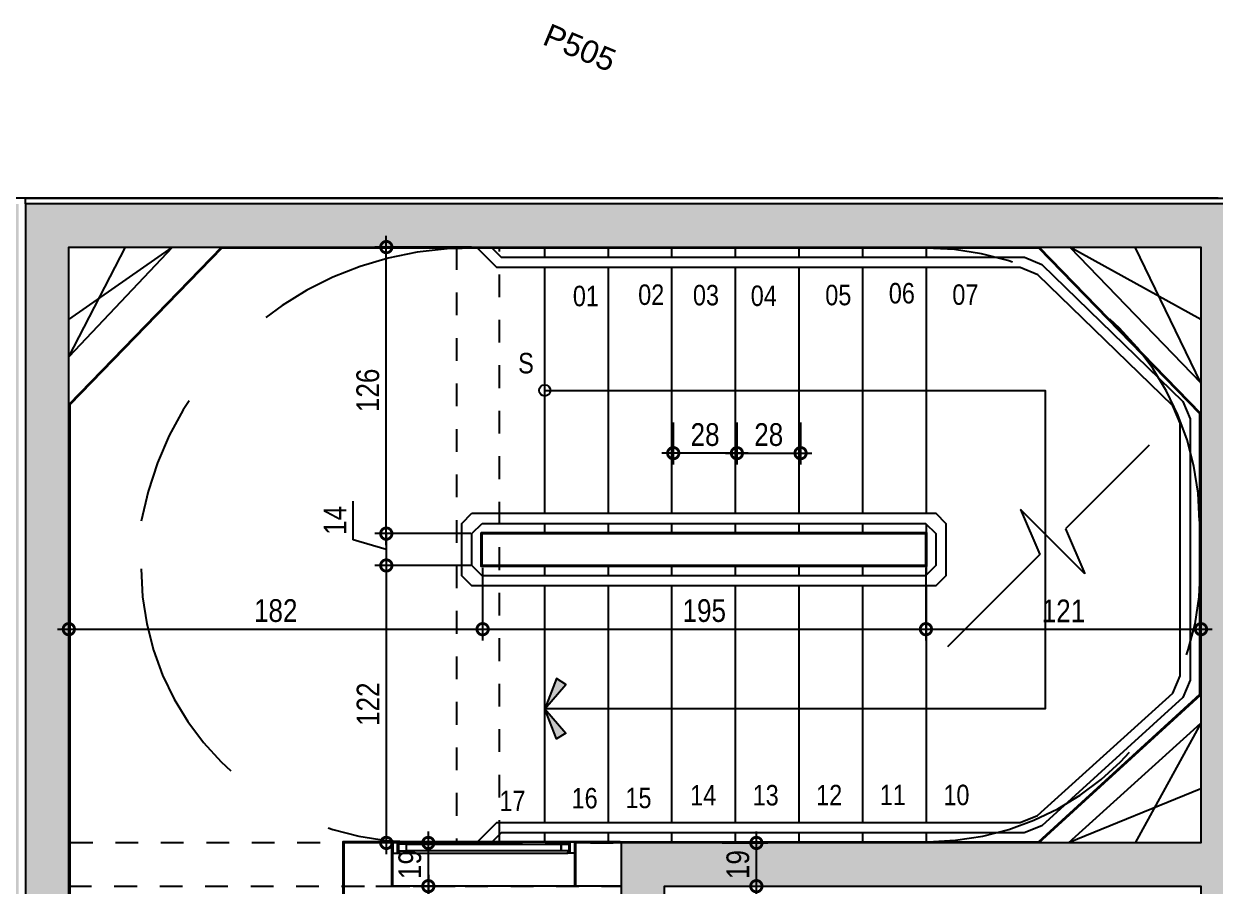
# Model space of a CAD drawing. Header units: metres. Extents: x -41 to 570, y -54 to 184.
# Drawn here: x -5.18 to 0.06, y 50 to 53.79 of the extents above; entities that cross this region are included whole.
import ezdxf
from ezdxf.enums import TextEntityAlignment as Align
from ezdxf.xclip import XClip

# ---------------------------------------------------------------- set-up
doc = ezdxf.new("R2010")
doc.units = ezdxf.units.M
doc.header["$XCLIPFRAME"] = 0
doc.linetypes.add('DASHEDX2', pattern=[1.5, 1, -0.5])
for name, color, linetype in [('1', 232, 'DASHEDX2'), ('4', 2, 'Continuous'), ('9', 232, 'Continuous'), ('ARQ-ALV ACAB', 4, 'Continuous'), ('ARQ-ALV OSSO', 5, 'Continuous'), ('ARQ-AUX1', 1, 'Continuous'), ('ARQ-AUX2', 2, 'Continuous'), ('ARQ-DIM', 2, 'Continuous'), ('ARQ-PRJ', 7, 'DASHEDX2'), ('ARQ-SIM', 1, 'Continuous'), ('ARQ-TXT', 2, 'Continuous'), ('CIRCULAÇAO VERTICAL EMBASAMENTO$0$ARQ-ALV ACAB', 4, 'Continuous'), ('CIRCULAÇAO VERTICAL EMBASAMENTO$0$ARQ-ALV OSSO', 5, 'Continuous'), ('CIRCULAÇAO VERTICAL EMBASAMENTO$0$ARQ-CAX @ 1', 1, 'Continuous'), ('CIRCULAÇAO VERTICAL EMBASAMENTO$0$ARQ-SIM', 1, 'Continuous'), ('PUC$0$ARQ-ALV ACAB', 4, 'Continuous')]:
    doc.layers.add(name, color=color, linetype=linetype)
doc.styles.add('Adesa', font='ARIALN.TTF')
doc.styles.add('M50', font='ARIALN.TTF', dxfattribs={"height": 0.15})
doc.styles.get("Standard").update_dxf_attribs({"font": 'arial.ttf'})
doc.dimstyles.new('ADESA 1-0050', dxfattribs={"dimtxt": 0.1, "dimasz": 0.1, "dimexe": 0.05, "dimexo": 0.05, "dimgap": 0.03, "dimtad": 1, "dimdec": 1, "dimlfac": 100, "dimzin": 12, "dimtxsty": 'Adesa', "dimblk": 'DOTSMALL', "dimcen": 1, "dimdle": 0.05, "dimclrd": 1, "dimclre": 1, "dimclrt": 256, "dimazin": 3, "dimtm": 1e-09, "dimtfac": 1, "dimtdec": 1, "dimtmove": 1, "dimatfit": 0, "dimldrblk": 'DOTSMALL', "dimfxl": 0.8, "dimtvp": 2, "dimtolj": 1, "dimtzin": 0, "dimarcsym": 0})

# ---------------------------------------------------------------- blocks, each defined once
blk = doc.blocks.new('*U2147')
at = {"color": 0, "linetype": 'ByBlock', "ltscale": 0.5}
for points in [[(0.02, -0.045), (0.02, -0.045), (0.02, -0.045), (0.02, -0.045), (0.02, -0.045), (0.02, -0.045), (0.02, -0.045), (0.02, -0.045), (0.02, -0.045), (0.03, -0.045), (0.03, -0.05), (0, -0.05), (0, 0), (0.03, 0), (0.03, -0.005), (0.02, -0.005), (0.02, -0.045)], [(0.78, -0.045), (0.78, -0.045), (0.78, -0.045), (0.78, -0.045), (0.78, -0.045), (0.78, -0.045), (0.78, -0.045), (0.78, -0.045), (0.78, -0.045), (0.77, -0.045), (0.77, -0.05), (0.8, -0.05), (0.8, 0), (0.77, 0), (0.77, -0.005), (0.78, -0.005), (0.78, -0.045)], [(0.025, -0.01), (0.06, -0.01), (0.06, -0.04), (0.025, -0.04)], [(0.775, -0.01), (0.74, -0.01), (0.74, -0.04), (0.775, -0.04)]]:
    blk.add_lwpolyline(points, close=True, dxfattribs=at)
at = {"color": 8, "linetype": 'ByBlock', "ltscale": 0.5}
for points in [[(0.77, 0), (0.03, 0)], [(0.77, -0.05), (0.03, -0.05)]]:
    blk.add_lwpolyline(points, dxfattribs=at)
at = {"color": 7, "linetype": 'ByBlock', "ltscale": 0.5}
blk.add_lwpolyline([(0.74, -0.01), (0.74, -0.04), (0.06, -0.04), (0.06, -0.01)], close=True, dxfattribs=at)
blk = doc.blocks.new('CIRCULAÇAO VERTICAL EMBASAMENTO')
at = {"color": 7}
blk.add_lwpolyline([(2.7549, -0.0001), (3.5549, -0.0001)], dxfattribs=at)
at = {"layer": 'CIRCULAÇAO VERTICAL EMBASAMENTO$0$ARQ-ALV ACAB', "elevation": 0}
for points in [[(2.5549, -0.195), (3.7749, -0.195), (3.775, 0.755), (2.555, 0.755), (2.555, 2.255), (3.885, 2.255), (3.8849, 2.455), (1.6799, 2.455), (1.6799, 2.26)], [(4.975, -2.1163), (4.9749, 2.255), (4.785, 2.255), (4.7849, 2.455), (5.2749, 2.455)], [(2.7499, -0.0001), (2.7549, -0.0001), (2.7549, -0.195)], [(3.5599, 0), (3.5549, 0), (3.5549, -0.195)], [(2.5549, -0.195), (0.7146, -0.195), (0.005, -0.8437), (0.005, -2.0763), (0.7137, -2.805), (4.3063, -2.805)], [(4.3063, -2.805), (4.975, -2.1163)], [(-0.075, -3.025), (5.275, -3.025)]]:
    blk.add_lwpolyline(points, dxfattribs=at)
at = {"layer": 'CIRCULAÇAO VERTICAL EMBASAMENTO$0$ARQ-ALV OSSO', "elevation": 0}
for points in [[(-0.075, -3), (5.17, -3), (5.1699, 2.45), (4.7899, 2.45), (4.79, 2.26), (4.98, 2.26), (4.98, -2.81), (0, -2.81), (0, -0.19), (2.5499, -0.19), (2.55, 2.26)], [(3.5599, -0.19), (3.7699, -0.19), (3.77, 0.75), (2.55, 0.75)], [(2.7499, 0), (2.7499, -0.19)], [(3.5599, 0), (3.5599, -0.19)], [(0.7125, -0.1906), (0, -0.8416)], [(0.5834, -0.1906), (0, -0.7161)], [(2.5499, -0.19), (2.7499, -0.19)], [(0.7117, -2.81), (0.002, -2.0803)], [(4.3083, -2.81), (4.98, -2.1184)], [(0.5775, -2.81), (0, -2.2129)], [(4.5236, -2.81), (4.98, -2.3275)]]:
    blk.add_lwpolyline(points, dxfattribs=at)
at = {"layer": 'CIRCULAÇAO VERTICAL EMBASAMENTO$0$ARQ-ALV OSSO'}
for points in [[(2.5499, -0.0001), (2.7549, -0.0001)], [(3.6299, 0), (3.5599, 0)]]:
    blk.add_lwpolyline(points, dxfattribs=at)
at = {"layer": 'CIRCULAÇAO VERTICAL EMBASAMENTO$0$ARQ-SIM', "elevation": 0}
for points in [[(0, -0.4279), (0.5834, -0.1906)], [(0, -0.7161), (0.2893, -0.1906)], [(0, -2.2129), (0.2894, -2.81)], [(4.98, -2.3275), (4.7306, -2.81)], [(0, -2.492), (0.5775, -2.81)], [(4.98, -2.492), (4.5236, -2.81)]]:
    blk.add_lwpolyline(points, dxfattribs=at)
at = {"layer": 'CIRCULAÇAO VERTICAL EMBASAMENTO$0$ARQ-CAX @ 1'}
blk.add_blockref('*U2147', (2.7549, -0.145, 0), dxfattribs=at)
blk = doc.blocks.new('PUC')
at = {"layer": 'PUC$0$ARQ-ALV ACAB'}
ref = blk.add_blockref('CIRCULAÇAO VERTICAL EMBASAMENTO', (0, -50), dxfattribs=at)
XClip(ref).set_block_clipping_path([(-1.0082648843, -4.746916672), (7.1002981665, 3.5851051263)])
blk = doc.blocks.new('ADESA-IND')
h = blk.add_hatch(color=256)
h.paths.add_polyline_path([(0.1768, 0), (0.3194, 0.1248), (0.3535, 0.0683)])
h.paths.add_polyline_path([(0.1768, 0), (0.0342, 0.1248), (0, 0.0683)])
for points in [[(0.1768, 0), (0.0342, 0.1248), (0, 0.0683)], [(0.1768, 0), (0.3194, 0.1248), (0.3535, 0.0683)]]:
    blk.add_lwpolyline(points, close=True)
blk = doc.blocks.new('_DotSmall')
at = {"color": 0, "linetype": 'ByBlock', "const_width": 0.5}
blk.add_lwpolyline([(-0.0625, 0, 1), (0.0625, 0, 1)], format="xyb", close=True, dxfattribs=at)
blk = doc.blocks.new('*D119')
at = {"layer": 'ARQ-DIM', "color": 1, "lineweight": -2, "transparency": 16777216}
for p, q in [((-3.1598, 51.36), (-3.1598, 51.08)), ((-4.98, 51.3356), (-4.98, 51.08)), ((-5.03, 51.13), (-3.1098, 51.13))]:
    blk.add_line(p, q, dxfattribs=at)
at = {"layer": 'Defpoints', "color": 0, "transparency": 16777216}
for p in [(-3.1598, 51.41), (-4.98, 51.3856, 0), (-3.1598, 51.13)]:
    blk.add_point(p, dxfattribs=at)
at = {"layer": 'ARQ-DIM', "color": 1, "lineweight": -2, "transparency": 16777216, "xscale": 0.1, "yscale": 0.1, "zscale": 0.1, "rotation": 180}
blk.add_blockref('_DotSmall', (-4.98, 51.13), dxfattribs=at)
at = {"layer": 'ARQ-DIM', "color": 1, "lineweight": -2, "transparency": 16777216, "xscale": 0.1, "yscale": 0.1, "zscale": 0.1}
blk.add_blockref('_DotSmall', (-3.1598, 51.13), dxfattribs=at)
at = {"layer": 'ARQ-DIM', "transparency": 16777216, "insert": (-4.0699, 51.2111), "char_height": 0.1, "attachment_point": 5, "style": 'Adesa'}
blk.add_mtext('\\A1;182', dxfattribs=at)
blk = doc.blocks.new('*D120')
at = {"layer": 'ARQ-DIM', "color": 1, "lineweight": -2, "transparency": 16777216}
for p, q in [((-3.1598, 51.4), (-3.1598, 51.08)), ((-1.2098, 51.4), (-1.2098, 51.08)), ((-3.2098, 51.13), (-1.1598, 51.13))]:
    blk.add_line(p, q, dxfattribs=at)
at = {"layer": 'Defpoints', "color": 0, "transparency": 16777216}
for p in [(-3.1598, 51.45), (-1.2098, 51.45), (-1.2098, 51.13)]:
    blk.add_point(p, dxfattribs=at)
at = {"layer": 'ARQ-DIM', "color": 1, "lineweight": -2, "transparency": 16777216, "xscale": 0.1, "yscale": 0.1, "zscale": 0.1, "rotation": 180}
blk.add_blockref('_DotSmall', (-3.1598, 51.13), dxfattribs=at)
at = {"layer": 'ARQ-DIM', "color": 1, "lineweight": -2, "transparency": 16777216, "xscale": 0.1, "yscale": 0.1, "zscale": 0.1}
blk.add_blockref('_DotSmall', (-1.2098, 51.13), dxfattribs=at)
at = {"layer": 'ARQ-DIM', "transparency": 16777216, "insert": (-2.1848, 51.2111), "char_height": 0.1, "attachment_point": 5, "style": 'Adesa'}
blk.add_mtext('\\A1;195', dxfattribs=at)
blk = doc.blocks.new('*D121')
at = {"layer": 'ARQ-DIM', "color": 1, "lineweight": -2, "transparency": 16777216}
for p, q in [((-1.2098, 51.4), (-1.2098, 51.08)), ((0, 51.3994), (0, 51.08)), ((-1.2598, 51.13), (0.05, 51.13))]:
    blk.add_line(p, q, dxfattribs=at)
at = {"layer": 'Defpoints', "color": 0, "transparency": 16777216}
for p in [(-1.2098, 51.45), (0, 51.4494, 0), (0, 51.13)]:
    blk.add_point(p, dxfattribs=at)
at = {"layer": 'ARQ-DIM', "color": 1, "lineweight": -2, "transparency": 16777216, "xscale": 0.1, "yscale": 0.1, "zscale": 0.1, "rotation": 180}
blk.add_blockref('_DotSmall', (-1.2098, 51.13), dxfattribs=at)
at = {"layer": 'ARQ-DIM', "color": 1, "lineweight": -2, "transparency": 16777216, "xscale": 0.1, "yscale": 0.1, "zscale": 0.1}
blk.add_blockref('_DotSmall', (0, 51.13), dxfattribs=at)
at = {"layer": 'ARQ-DIM', "transparency": 16777216, "insert": (-0.6049, 51.2102), "char_height": 0.1, "attachment_point": 5, "style": 'Adesa'}
blk.add_mtext('\\A1;121', dxfattribs=at)
blk = doc.blocks.new('*D122')
at = {"layer": 'ARQ-DIM', "color": 1, "lineweight": -2, "transparency": 16777216}
for p, q in [((-2.3213, 52.039), (-2.3213, 51.8539)), ((-2.0413, 52.039), (-2.0413, 51.8539)), ((-1.9913, 51.9039), (-2.3713, 51.9039))]:
    blk.add_line(p, q, dxfattribs=at)
at = {"layer": 'Defpoints', "color": 0, "transparency": 16777216}
for p in [(-2.3213, 52.089, 0), (-2.0413, 52.089, 0), (-2.3213, 51.9039)]:
    blk.add_point(p, dxfattribs=at)
at = {"layer": 'ARQ-DIM', "color": 1, "lineweight": -2, "transparency": 16777216, "xscale": 0.1, "yscale": 0.1, "zscale": 0.1, "rotation": 180}
blk.add_blockref('_DotSmall', (-2.3213, 51.9039), dxfattribs=at)
at = {"layer": 'ARQ-DIM', "color": 1, "lineweight": -2, "transparency": 16777216, "xscale": 0.1, "yscale": 0.1, "zscale": 0.1}
blk.add_blockref('_DotSmall', (-2.0413, 51.9039), dxfattribs=at)
at = {"layer": 'ARQ-DIM', "transparency": 16777216, "insert": (-2.1813, 51.985), "char_height": 0.1, "attachment_point": 5, "style": 'Adesa'}
blk.add_mtext('\\A1;28', dxfattribs=at)
blk = doc.blocks.new('*D123')
at = {"layer": 'ARQ-DIM', "color": 1, "lineweight": -2, "transparency": 16777216}
for p, q in [((-2.0413, 52.039), (-2.0413, 51.8539)), ((-1.7613, 52.039), (-1.7613, 51.8539)), ((-2.0913, 51.9039), (-1.7113, 51.9039))]:
    blk.add_line(p, q, dxfattribs=at)
at = {"layer": 'Defpoints', "color": 0, "transparency": 16777216}
for p in [(-2.0413, 52.089, 0), (-1.7613, 52.089, 0), (-1.7613, 51.9039)]:
    blk.add_point(p, dxfattribs=at)
at = {"layer": 'ARQ-DIM', "color": 1, "lineweight": -2, "transparency": 16777216, "xscale": 0.1, "yscale": 0.1, "zscale": 0.1, "rotation": 180}
blk.add_blockref('_DotSmall', (-2.0413, 51.9039), dxfattribs=at)
at = {"layer": 'ARQ-DIM', "color": 1, "lineweight": -2, "transparency": 16777216, "xscale": 0.1, "yscale": 0.1, "zscale": 0.1}
blk.add_blockref('_DotSmall', (-1.7613, 51.9039), dxfattribs=at)
at = {"layer": 'ARQ-DIM', "transparency": 16777216, "insert": (-1.9013, 51.985), "char_height": 0.1, "attachment_point": 5, "style": 'Adesa'}
blk.add_mtext('\\A1;28', dxfattribs=at)
blk = doc.blocks.new('*D124')
at = {"layer": 'ARQ-DIM', "color": 1, "lineweight": -2, "transparency": 16777216}
for p, q in [((-3.5835, 51.5), (-3.5835, 52.86)), ((-3.2083, 52.81), (-3.6335, 52.81)), ((-3.2118, 51.55), (-3.6335, 51.55))]:
    blk.add_line(p, q, dxfattribs=at)
at = {"layer": 'Defpoints', "color": 0, "transparency": 16777216}
for p in [(-3.5835, 52.81), (-3.1583, 52.81), (-3.1618, 51.55, 0)]:
    blk.add_point(p, dxfattribs=at)
at = {"layer": 'ARQ-DIM', "color": 1, "lineweight": -2, "transparency": 16777216, "xscale": 0.1, "yscale": 0.1, "zscale": 0.1}
for p, rotation in [((-3.5835, 52.81), 90), ((-3.5835, 51.55), 270)]:
    blk.add_blockref('_DotSmall', p, dxfattribs=dict(at, rotation=rotation))
at = {"layer": 'ARQ-DIM', "transparency": 16777216, "insert": (-3.6645, 52.18), "char_height": 0.1, "attachment_point": 5, "rotation": 90, "style": 'Adesa'}
blk.add_mtext('\\A1;126', dxfattribs=at)
blk = doc.blocks.new('*D125')
at = {"layer": 'ARQ-DIM', "color": 1, "lineweight": -2, "transparency": 16777216}
for p, q in [((-3.7287, 51.5235), (-3.7287, 51.693)), ((-3.5835, 51.55), (-3.5835, 51.65)), ((-3.5835, 51.48), (-3.7287, 51.5235)), ((-3.2118, 51.55), (-3.6335, 51.55)), ((-3.5835, 51.55), (-3.5835, 51.41)), ((-3.5835, 51.55), (-3.5835, 51.41)), ((-3.2118, 51.41), (-3.6335, 51.41)), ((-3.5835, 51.41), (-3.5835, 51.31))]:
    blk.add_line(p, q, dxfattribs=at)
at = {"layer": 'Defpoints', "color": 0, "transparency": 16777216}
for p in [(-3.1618, 51.55, 0), (-3.5835, 51.41), (-3.1618, 51.41)]:
    blk.add_point(p, dxfattribs=at)
at = {"layer": 'ARQ-DIM', "color": 1, "lineweight": -2, "transparency": 16777216, "xscale": 0.1, "yscale": 0.1, "zscale": 0.1}
for p, rotation in [((-3.5835, 51.55), 270), ((-3.5835, 51.41), 90)]:
    blk.add_blockref('_DotSmall', p, dxfattribs=dict(at, rotation=rotation))
at = {"layer": 'ARQ-DIM', "transparency": 16777216, "insert": (-3.8089, 51.6083), "char_height": 0.1, "attachment_point": 5, "rotation": 90, "style": 'Adesa'}
blk.add_mtext('\\A1;14', dxfattribs=at)
blk = doc.blocks.new('*D126')
at = {"layer": 'ARQ-DIM', "color": 1, "lineweight": -2, "transparency": 16777216}
for p, q in [((-3.2118, 51.41), (-3.6335, 51.41)), ((-3.5835, 51.46), (-3.5835, 50.1401)), ((-3.085, 50.1901), (-3.6335, 50.1901))]:
    blk.add_line(p, q, dxfattribs=at)
at = {"layer": 'Defpoints', "color": 0, "transparency": 16777216}
for p in [(-3.1618, 51.41), (-3.5835, 50.1901), (-3.035, 50.1901, 0)]:
    blk.add_point(p, dxfattribs=at)
at = {"layer": 'ARQ-DIM', "color": 1, "lineweight": -2, "transparency": 16777216, "xscale": 0.1, "yscale": 0.1, "zscale": 0.1}
for p, rotation in [((-3.5835, 51.41), 90), ((-3.5835, 50.1901), 270)]:
    blk.add_blockref('_DotSmall', p, dxfattribs=dict(at, rotation=rotation))
at = {"layer": 'ARQ-DIM', "transparency": 16777216, "insert": (-3.6637, 50.8), "char_height": 0.1, "attachment_point": 5, "rotation": 90, "style": 'Adesa'}
blk.add_mtext('\\A1;122', dxfattribs=at)
blk = doc.blocks.new('*D127')
at = {"layer": 'ARQ-DIM', "color": 1, "lineweight": -2, "transparency": 16777216}
for p, q in [((-1.9556, 47.65), (-1.9556, 50.05)), ((-2.31, 50), (-1.9056, 50)), ((-2.31, 47.7), (-1.9056, 47.7))]:
    blk.add_line(p, q, dxfattribs=at)
at = {"layer": 'Defpoints', "color": 0, "transparency": 16777216}
for p in [(-2.36, 50, 0), (-1.9556, 50), (-2.36, 47.7, 0)]:
    blk.add_point(p, dxfattribs=at)
at = {"layer": 'ARQ-DIM', "color": 1, "lineweight": -2, "transparency": 16777216, "xscale": 0.1, "yscale": 0.1, "zscale": 0.1}
for p, rotation in [((-1.9556, 50), 90), ((-1.9556, 47.7), 270)]:
    blk.add_blockref('_DotSmall', p, dxfattribs=dict(at, rotation=rotation))
at = {"layer": 'ARQ-DIM', "transparency": 16777216, "insert": (-2.0366, 48.85), "char_height": 0.1, "attachment_point": 5, "rotation": 90, "style": 'Adesa'}
blk.add_mtext('\\A1;230', dxfattribs=at)
blk = doc.blocks.new('*D128')
at = {"layer": 'ARQ-DIM', "color": 1, "lineweight": -2, "transparency": 16777216}
for p, q in [((-1.9556, 49.95), (-1.9556, 50.24)), ((-2.1067, 50.19), (-1.9056, 50.19)), ((-2.1067, 50), (-1.9056, 50))]:
    blk.add_line(p, q, dxfattribs=at)
at = {"layer": 'Defpoints', "color": 0, "transparency": 16777216}
for p in [(-2.1567, 50.19, 0), (-1.9556, 50.19), (-2.1567, 50)]:
    blk.add_point(p, dxfattribs=at)
at = {"layer": 'ARQ-DIM', "color": 1, "lineweight": -2, "transparency": 16777216, "xscale": 0.1, "yscale": 0.1, "zscale": 0.1}
for p, rotation in [((-1.9556, 50.19), 90), ((-1.9556, 50), 270)]:
    blk.add_blockref('_DotSmall', p, dxfattribs=dict(at, rotation=rotation))
at = {"layer": 'ARQ-DIM', "transparency": 16777216, "insert": (-2.0366, 50.095), "char_height": 0.1, "attachment_point": 5, "rotation": 90, "style": 'Adesa'}
blk.add_mtext('\\A1;19', dxfattribs=at)
blk = doc.blocks.new('*D131')
at = {"layer": 'ARQ-DIM', "color": 1, "lineweight": -2, "transparency": 16777216}
for p, q in [((-3.3986, 49.95), (-3.3986, 50.2401)), ((-3.4155, 50.1901), (-3.3486, 50.1901)), ((-3.4155, 50), (-3.3486, 50))]:
    blk.add_line(p, q, dxfattribs=at)
at = {"layer": 'Defpoints', "color": 0, "transparency": 16777216}
for p in [(-3.4655, 50.1901), (-3.3986, 50.1901), (-3.4655, 50)]:
    blk.add_point(p, dxfattribs=at)
at = {"layer": 'ARQ-DIM', "color": 1, "lineweight": -2, "transparency": 16777216, "xscale": 0.1, "yscale": 0.1, "zscale": 0.1}
for p, rotation in [((-3.3986, 50.1901), 90), ((-3.3986, 50), 270)]:
    blk.add_blockref('_DotSmall', p, dxfattribs=dict(at, rotation=rotation))
at = {"layer": 'ARQ-DIM', "transparency": 16777216, "insert": (-3.4796, 50.095), "char_height": 0.1, "attachment_point": 5, "rotation": 90, "style": 'Adesa'}
blk.add_mtext('\\A1;19', dxfattribs=at)
blk = doc.blocks.new('*D137')
at = {"layer": 'ARQ-DIM', "color": 1, "lineweight": -2, "transparency": 16777216}
for p, q in [((-3.3986, 50.0501), (-3.3986, 49.34)), ((-3.4655, 50.0001), (-3.3486, 50.0001)), ((-3.58, 49.39), (-3.3486, 49.39))]:
    blk.add_line(p, q, dxfattribs=at)
at = {"layer": 'Defpoints', "color": 0, "transparency": 16777216}
for p in [(-3.5155, 50.0001, 0), (-3.63, 49.39, 0), (-3.3986, 49.39)]:
    blk.add_point(p, dxfattribs=at)
at = {"layer": 'ARQ-DIM', "color": 1, "lineweight": -2, "transparency": 16777216, "xscale": 0.1, "yscale": 0.1, "zscale": 0.1}
for p, rotation in [((-3.3986, 50.0001), 90), ((-3.3986, 49.39), 270)]:
    blk.add_blockref('_DotSmall', p, dxfattribs=dict(at, rotation=rotation))
at = {"layer": 'ARQ-DIM', "transparency": 16777216, "insert": (-3.4796, 49.695), "char_height": 0.1, "attachment_point": 5, "rotation": 90, "style": 'Adesa'}
blk.add_mtext('\\A1;61', dxfattribs=at)
blk = doc.blocks.new('est-lo-08-6sa-r00')
at = {"layer": '4'}
h = blk.add_hatch(color=8, dxfattribs=at)
h.dxf.hatch_style = 1
h.paths.add_polyline_path([(72.453596, -775.948263), (89.987707, -768.630138), (31.827874, -629.280097), (14.293763, -636.598222)], flags=17)
h.paths.add_polyline_path([(-113.904934, -1069.376461), (37.44213, -1006.209491), (30.123852, -988.675012), (-103.689101, -1044.523858), (-278.930329, -624.648636), (-286.248454, -607.114525), (-286.248475, -607.114534), (-307.05579, -557.260535), (-324.58988, -564.57865)])
h.paths.add_polyline_path([(-3206.956631, -1758.910157), (-3258.953832, -1634.325684), (-3291.25351, -1647.80644), (-3239.256309, -1772.390913)])
h.paths.add_polyline_path([(-2993.189754, -2271.092218), (-3020.151167, -2206.492821), (-3034.916841, -2212.655496), (-3140.452498, -1959.793707), (-3125.686931, -1953.631076), (-3148.796798, -1898.260198), (-3181.096477, -1911.740954), (-3025.489432, -2284.572974)])
h.paths.add_polyline_path([(-2947.092821, -1013.293024), (-2914.793142, -999.812268), (-2953.309588, -907.527473), (-2985.609266, -921.008229)])
h.paths.add_polyline_path([(-2727.356492, -1539.777801), (-2695.056814, -1526.297045), (-2733.573259, -1434.01225), (-2765.872938, -1447.493006)])
h.paths.add_polyline_path([(2122.48851, 465.414809), (2070.491309, 589.999283), (2038.191631, 576.518527), (2090.188832, 451.934053)])
h.paths.add_polyline_path([(2012.331384, 729.349548), (1857.495359, 1100.334221), (1825.19568, 1086.853465), (1852.1572, 1022.254111), (1866.922767, 1028.416743), (1971.687405, 777.4023), (1956.921838, 771.239669), (1980.031705, 715.868792)])
h.paths.add_polyline_path([(2336.253806, -46.763456), (2180.644029, 326.07511), (2148.34435, 312.594354), (2171.454218, 257.223477), (2186.219785, 263.386109), (2291.758175, 10.517772), (2276.992608, 4.355141), (2303.954128, -60.244212)])
h.paths.add_polyline_path([(-385.517235, -426.387329), (-595.433068, 76.567703), (-627.732746, 63.086948), (-600.771226, -1.512406), (-586.005659, 4.650226), (-426.161214, -378.334576), (-440.926781, -384.497208), (-417.816914, -439.868085)])
h.paths.add_polyline_path([(-83.249658, 290.335142), (-592.661728, 77.724364), (-382.747194, -425.227558), (-365.213083, -417.909434), (-567.809492, 67.508377), (-108.231212, 259.320275), (-7.318125, 17.534111), (-242.644353, -80.682824), (-140.96112, -324.314257), (-70.363251, -294.849176), (-77.681376, -277.315065), (-130.745133, -299.462021), (-217.792117, -90.898811), (0, 0), (87.04691, -208.563033), (33.983152, -230.709989), (41.301277, -248.2441), (126.664713, -212.616388), (103.554846, -157.245511), (88.789278, -163.408142), (-71.053705, 219.573157), (-56.288138, 225.735788)])
h.paths.add_polyline_path([(395.505667, -856.765828), (368.544148, -792.166475), (353.77858, -798.329106), (193.165052, -413.501599), (207.93062, -407.338968), (184.820752, -351.968091), (-61.579651, -454.806999), (-28.452664, -534.169213), (-10.918528, -526.85106), (-36.727415, -465.022986), (159.839199, -382.982958), (355.887864, -852.712473), (159.32125, -934.752501), (132.748402, -871.073625), (115.214297, -878.391765), (141.787139, -942.070626), (123.33018, -949.773915), (130.648305, -967.308026)])
h.paths.add_polyline_path([(-2506.849069, -2068.110104), (-2474.549391, -2054.629348), (-2513.065836, -1962.344553), (-2545.365515, -1975.825309)])
h.paths.add_polyline_path([(-2448.754924, -805.304224), (-2411.841008, -789.897642), (-2450.357453, -697.612846), (-2487.27137, -713.019428)])
h.paths.add_polyline_path([(-2277.356152, -1215.972989), (-2240.442235, -1200.566407), (-2278.958681, -1108.281611), (-2315.872597, -1123.688193)])
h.paths.add_polyline_path([(-2180.680405, -1447.606534), (-2143.766489, -1432.199951), (-2182.282934, -1339.915156), (-2219.196851, -1355.321738)])
h.paths.add_polyline_path([(-2008.511897, -1860.11957), (-1971.59798, -1844.712987), (-2010.114425, -1752.428192), (-2047.028342, -1767.834774)])
h.paths.add_polyline_path([(-1950.417031, -597.315415), (-1918.117353, -583.834659), (-1956.633798, -491.549864), (-1988.933477, -505.03062)])
h.paths.add_polyline_path([(-1779.018259, -1007.98418), (-1746.71858, -994.503424), (-1785.235026, -902.218629), (-1817.534704, -915.699385)])
h.paths.add_polyline_path([(-1682.342513, -1239.617725), (-1650.042834, -1226.136969), (-1688.559279, -1133.852174), (-1720.858958, -1147.33293)])
h.paths.add_polyline_path([(-1510.174004, -1652.130761), (-1477.874325, -1638.650005), (-1516.390771, -1546.36521), (-1548.690449, -1559.845966)])
h.paths.add_polyline_path([(-1456.693377, -391.252433), (-1424.393698, -377.771677), (-1462.910144, -285.486882), (-1495.209822, -298.967638)])
h.paths.add_polyline_path([(-1285.294604, -801.921198), (-1252.994926, -788.440442), (-1291.511371, -696.155647), (-1323.811049, -709.636403)])
h.paths.add_polyline_path([(-1188.618858, -1033.554743), (-1156.319179, -1020.073987), (-1194.835625, -927.789192), (-1227.135303, -941.269948)])
h.paths.add_polyline_path([(-1016.450349, -1446.067779), (-984.15067, -1432.587023), (-1022.667116, -1340.302228), (-1054.966794, -1353.782984)])
h.paths.add_polyline_path([(-962.969722, -185.189451), (-930.670043, -171.708695), (-969.186489, -79.4239), (-1001.486167, -92.904656)])
h.paths.add_polyline_path([(-791.570949, -595.858216), (-759.271271, -582.37746), (-797.787716, -490.092665), (-830.087394, -503.573421)])
h.paths.add_polyline_path([(-694.895203, -827.491761), (-662.595524, -814.011005), (-701.11197, -721.72621), (-733.411648, -735.206966)])
h.paths.add_polyline_path([(-522.726694, -1240.004797), (-490.427016, -1226.524041), (-528.943461, -1134.239246), (-561.243139, -1147.720002)])
h.paths.add_polyline_path([(1351.53574, 780.804163), (1383.835419, 794.284919), (1345.318973, 886.569714), (1313.019295, 873.088958)])
h.paths.add_polyline_path([(353.014255, 364.056225), (385.313934, 377.536981), (346.797488, 469.821776), (314.49781, 456.341021)])
h.paths.add_polyline_path([(848.583606, 570.889536), (885.497522, 586.296119), (846.981077, 678.580914), (810.067161, 663.174332)])
h.paths.add_polyline_path([(524.412013, -46.610109), (556.711692, -33.129353), (518.195247, 59.155442), (485.895568, 45.674686)])
h.paths.add_polyline_path([(1019.981364, 160.223202), (1056.895281, 175.629784), (1018.378835, 267.91458), (981.464919, 252.507997)])
h.paths.add_polyline_path([(621.088297, -278.244942), (653.387976, -264.764186), (614.87153, -172.479391), (582.571852, -185.960147)])
h.paths.add_polyline_path([(1116.657648, -71.411631), (1153.571565, -56.005049), (1115.055119, 36.279746), (1078.141203, 20.873164)])
h.paths.add_polyline_path([(1571.272069, 254.319386), (1603.571747, 267.800142), (1565.055302, 360.084937), (1532.755624, 346.604181)])
h.paths.add_polyline_path([(793.256806, -690.757979), (825.556485, -677.277223), (787.040039, -584.992428), (754.740361, -598.473183)])
h.paths.add_polyline_path([(1288.825976, -483.924234), (1325.739893, -468.517652), (1287.223447, -376.232856), (1250.309531, -391.639439)])
h.paths.add_polyline_path([(1791.777927, -274.009167), (1824.077605, -260.528411), (1785.56116, -168.243616), (1753.261481, -181.724371)])
h.paths.add_polyline_path([(-3349.413449, -1508.456443), (-3317.113664, -1494.975643), (-3340.223531, -1439.604766), (-3354.989097, -1445.767396), (-3459.75382, -1194.75275), (-3444.988254, -1188.590119), (-3471.949774, -1123.990766), (-3504.249559, -1137.471566)])
h.paths.add_polyline_path([(-359.658373, -579.215013), (-336.548603, -634.585903), (-321.782404, -628.423035), (-161.169457, -1013.250898), (-175.934676, -1019.413357), (-148.973267, -1084.012692), (-116.674634, -1070.532432), (-327.358782, -565.734293), (-359.65846, -579.215049)])
at = {"layer": '1'}
for p, q in [((-292.018582, -101.284661), (-392.929805, 140.49704)), ((-410.463916, 133.178916), (-309.552693, -108.602786)), ((-292.018582, -101.284661), (-242.646215, -80.678363)), ((-299.053374, -104.220738), (-299.053374, -104.220738)), ((-309.552693, -108.602786), (-466.898268, -174.273325))]:
    blk.add_line(p, q, dxfattribs=at)
for points in [[(-298.656609, -124.643582), (-235.328091, -98.212474)], [(-459.580143, -191.807436), (-298.656609, -124.643582)]]:
    blk.add_lwpolyline(points, dxfattribs=at)
at = {"layer": '4', "linetype": 'Continuous'}
blk.add_lwpolyline([(-83.249658, 290.335142), (-592.661728, 77.724364), (-382.747194, -425.227558), (-365.213083, -417.909434), (-567.809492, 67.508377), (-108.231212, 259.320275), (-7.318125, 17.534111), (-242.644353, -80.682824), (-140.96112, -324.314257), (-70.363251, -294.849176), (-77.681376, -277.315065), (-130.745133, -299.462021), (-217.792117, -90.898811), (0, 0), (87.04691, -208.563033), (33.983152, -230.709989), (41.301277, -248.2441), (126.664713, -212.616388), (103.554846, -157.245511), (88.789278, -163.408142), (-71.053705, 219.573157), (-56.288138, 225.735788), (-83.249658, 290.335142)], dxfattribs=at)
at = {"layer": '9', "linetype": 'Continuous'}
blk.add_text('P505', height=10, dxfattribs=at).set_placement((-410.458251, 230.019724))

msp = doc.modelspace()

# ---------------------------------------------------------------- linework, layer by layer
at = {"layer": 'ARQ-ALV ACAB', "elevation": 0}
for points in [[(-5.17, 53), (-5.17, 53.025), (0.3075, 53.025)], [(-5.17, 53), (-5.17, 53.025)]]:
    msp.add_lwpolyline(points, dxfattribs=at)
msp.add_lwpolyline([(-3.1668, 51.555), (-1.2068, 51.555), (-1.2068, 51.405), (-3.1668, 51.405)], close=True, dxfattribs=at)
at = {"layer": 'ARQ-ALV OSSO', "elevation": 0}
msp.add_lwpolyline([(-3.1618, 51.55), (-1.2118, 51.55), (-1.2118, 51.41), (-3.1618, 51.41)], close=True, dxfattribs=at)
at = {"layer": 'ARQ-AUX1'}
for p, q in [((-2.8868, 52.765, 0), (-2.8868, 52.805, 0)), ((-2.6068, 52.765, 0), (-2.6068, 52.805, 0)), ((-2.3268, 52.765, 0), (-2.3268, 52.805, 0)), ((-2.0468, 52.765, 0), (-2.0468, 52.805, 0)), ((-1.7668, 52.765, 0), (-1.7668, 52.805, 0)), ((-1.4868, 52.765, 0), (-1.4868, 52.805, 0)), ((-1.2068, 52.765, 0), (-1.2068, 52.805, 0)), ((-2.8868, 51.64, 0), (-2.8868, 52.72, 0)), ((-2.6068, 51.64, 0), (-2.6068, 52.72, 0)), ((-2.3268, 51.64, 0), (-2.3268, 52.72, 0)), ((-2.0468, 51.64, 0), (-2.0468, 52.72, 0)), ((-1.7668, 51.64, 0), (-1.7668, 52.72, 0)), ((-1.4868, 51.64, 0), (-1.4868, 52.72, 0)), ((-1.2068, 51.64, 0), (-1.2068, 52.72, 0)), ((-2.8868, 51.555, 0), (-2.8868, 51.595, 0)), ((-2.6068, 51.555, 0), (-2.6068, 51.595, 0)), ((-2.3268, 51.555, 0), (-2.3268, 51.595, 0)), ((-2.0468, 51.555, 0), (-2.0468, 51.595, 0)), ((-1.7668, 51.555, 0), (-1.7668, 51.595, 0)), ((-1.4868, 51.555, 0), (-1.4868, 51.595, 0)), ((-1.2068, 51.405, 0), (-1.2068, 51.59, 0)), ((-2.8868, 51.365, 0), (-2.8868, 51.405, 0)), ((-2.6068, 51.365, 0), (-2.6068, 51.405, 0)), ((-2.3268, 51.365, 0), (-2.3268, 51.405, 0)), ((-2.0468, 51.365, 0), (-2.0468, 51.405, 0)), ((-1.7668, 51.365, 0), (-1.7668, 51.405, 0)), ((-1.4868, 51.365, 0), (-1.4868, 51.405, 0)), ((-1.2068, 51.37, 0), (-1.2068, 51.405, 0)), ((-2.8868, 50.2794, 0), (-2.8868, 51.32, 0)), ((-2.6068, 50.2794, 0), (-2.6068, 51.32, 0)), ((-2.3268, 50.2794, 0), (-2.3268, 51.32, 0)), ((-2.0468, 50.2794, 0), (-2.0468, 51.32, 0)), ((-1.7668, 50.2794, 0), (-1.7668, 51.32, 0)), ((-1.4868, 50.2794, 0), (-1.4868, 51.32, 0)), ((-1.2068, 50.2794, 0), (-1.2068, 51.32, 0)), ((-2.8868, 50.195, 0), (-2.8868, 50.2344, 0)), ((-2.6068, 50.195, 0), (-2.6068, 50.2344, 0)), ((-2.3268, 50.195, 0), (-2.3268, 50.2344, 0)), ((-2.0468, 50.195, 0), (-2.0468, 50.2344, 0)), ((-1.7668, 50.195, 0), (-1.7668, 50.2344, 0)), ((-1.4868, 50.195, 0), (-1.4868, 50.2344, 0)), ((-1.2068, 50.195, 0), (-1.2068, 50.2344, 0))]:
    msp.add_line(p, q, dxfattribs=at)
at = {"layer": 'ARQ-AUX1', "elevation": 0}
msp.add_lwpolyline([(-2.8868, 52.18), (-0.6856, 52.18), (-0.6856, 50.78), (-2.8868, 50.78)], dxfattribs=at)
at = {"layer": 'ARQ-AUX2', "elevation": 0}
for points in [[(-3.1818, 50.1944), (-3.0967, 50.2794), (-0.7959, 50.2794), (-0.7186, 50.3108), (-0.1241, 50.8483), (-0.0918, 50.9246), (-0.0918, 52.0353), (-0.1241, 52.1117), (-0.7177, 52.6886), (-0.795, 52.72), (-3.0968, 52.72), (-3.1818, 52.805)], [(-3.1181, 52.805), (-3.0781, 52.765), (-0.7767, 52.765), (-0.6994, 52.7336), (-0.0791, 52.1307), (-0.0468, 52.0544), (-0.0468, 50.9056), (-0.0791, 50.8293), (-0.7003, 50.2658), (-0.7776, 50.2344), (-3.0781, 50.2344), (-3.1181, 50.1944)]]:
    msp.add_lwpolyline(points, dxfattribs=at)
for points in [[(-3.2068, 51.64), (-1.1668, 51.64), (-1.1218, 51.595), (-1.1218, 51.365), (-1.1668, 51.32), (-3.2068, 51.32), (-3.2518, 51.365), (-3.2518, 51.595)], [(-3.1618, 51.595), (-1.2118, 51.595), (-1.1668, 51.55), (-1.1668, 51.41), (-1.2118, 51.365), (-3.1618, 51.365), (-3.2068, 51.41), (-3.2068, 51.55)]]:
    msp.add_lwpolyline(points, close=True, dxfattribs=at)
at = {"layer": 'ARQ-PRJ', "elevation": 0}
msp.add_lwpolyline([(-0.2283, 51.9393), (-0.5959, 51.5717), (-0.5111, 51.3736), (-0.794, 51.6565), (-0.7092, 51.4584), (-1.1155, 51.0521)], dxfattribs=at)
at = {"layer": 'ARQ-PRJ'}
for centre, radius, start, end in [((-3.2193, 51.3386, 0), 1.4669, 88.5345, 169.5365), ((-1.2068, 51.605, 0), 1.2, 0, 90), ((-3.4618, 51.3949, 0), 1.2, 180, 270), ((-1.2018, 51.3956, 0), 1.2, 270, 0)]:
    msp.add_arc(centre, radius, start, end, dxfattribs=at)
at = {"layer": 'ARQ-SIM'}
msp.add_circle((-2.8868, 52.18, 0), 0.025, dxfattribs=at)

# ---------------------------------------------------------------- block references
at = {"linetype": 'Continuous'}
ref = msp.add_blockref('est-lo-08-6sa-r00', (0, 50), dxfattribs=dict(at, xscale=0.01, yscale=0.01, zscale=0.01, rotation=337.346050855639))
XClip(ref).set_block_clipping_path([(-3617.8293247107, -1968.6238684088), (2309.2219967837, 505.1199023612), (1831.3677091607, 1650.0512895176), (-4095.6836123336, -823.6924812524)])
at = {"rotation": 180}
msp.add_blockref('PUC', (0, 0), dxfattribs=at)
at = {"layer": 'ARQ-SIM', "xscale": 0.75, "yscale": 0.75, "zscale": 0.125, "rotation": 270}
msp.add_blockref('ADESA-IND', (-2.8868, 50.9126, 0), dxfattribs=at)

# ---------------------------------------------------------------- texts
at = {"layer": 'ARQ-TXT', "style": 'M50'}
for s, p in [('01', (-2.7056, 52.5949, 0)), ('02', (-2.4182, 52.6007)), ('03', (-2.1774, 52.5988, 0)), ('04', (-1.9231, 52.5959, 0)), ('05', (-1.5952, 52.5991)), ('06', (-1.3157, 52.6072)), ('07', (-1.0363, 52.6009)), ('17', (-3.0287, 50.3749)), ('16', (-2.7112, 50.387)), ('15', (-2.4743, 50.3874)), ('14', (-2.1897, 50.4001)), ('13', (-1.9148, 50.4)), ('12', (-1.6353, 50.4012)), ('11', (-1.3557, 50.4012)), ('10', (-1.0757, 50.4012))]:
    msp.add_text(s, height=0.09, dxfattribs=at).set_placement(p, align=Align.MIDDLE)
at = {"layer": 'ARQ-TXT', "style": 'Adesa'}
msp.add_text('S', height=0.09, dxfattribs=at).set_placement((-3.0034, 52.2547, 0))

# ---------------------------------------------------------------- dimensions: what is measured, and where the dimension line sits
at = {"layer": 'ARQ-DIM'}
for base, p1, p2, picture, middle in [((-3.5835, 52.81), (-3.1618, 51.55, 0), (-3.1583, 52.81), '*D124', (-3.6645, 52.18)), ((-3.5835, 51.41), (-3.1618, 51.55, 0), (-3.1618, 51.41), '*D125', (-3.8089, 51.5535)), ((-3.3986, 50.1901), (-3.4655, 50), (-3.4655, 50.1901), '*D131', (-3.4796, 50.095)), ((-3.3986, 49.39, 0), (-3.5155, 50.0001), (-3.63, 49.39, 0), '*D137', (-3.4796, 49.695, 0)), ((-1.9556, 50, 0), (-2.36, 47.7, 0), (-2.36, 50, 0), '*D127', (-2.0366, 48.85, 0))]:
    dim = msp.add_linear_dim(base=base, p1=p1, p2=p2, angle=90, dimstyle='ADESA 1-0050', dxfattribs=at)
    dim.commit()
    dim.dimension.update_dxf_attribs({"geometry": picture, "text_midpoint": middle})
for base, p1, p2, picture, middle in [((-2.3213, 51.9039), (-2.0413, 52.089, 0), (-2.3213, 52.089, 0), '*D122', (-2.1813, 51.985)), ((-1.7613, 51.9039), (-2.0413, 52.089, 0), (-1.7613, 52.089, 0), '*D123', (-1.9013, 51.985)), ((-3.1598, 51.13), (-4.98, 51.3856, 0), (-3.1598, 51.41), '*D119', (-4.0699, 51.2111)), ((-1.2098, 51.13), (-3.1598, 51.45), (-1.2098, 51.45), '*D120', (-2.1848, 51.2111)), ((0, 51.13), (-1.2098, 51.45), (0, 51.4494, 0), '*D121', (-0.6049, 51.2102))]:
    dim = msp.add_linear_dim(base=base, p1=p1, p2=p2, dimstyle='ADESA 1-0050', dxfattribs=at)
    dim.commit()
    dim.dimension.update_dxf_attribs({"geometry": picture, "text_midpoint": middle})
dim = msp.add_linear_dim(base=(-3.5835, 50.1901), p1=(-3.1618, 51.41), p2=(-3.035, 50.1901, 0), angle=90, dimstyle='ADESA 1-0050', override={"dimdec": 0}, dxfattribs=at)
dim.commit()
dim.dimension.update_dxf_attribs({"geometry": '*D126', "text_midpoint": (-3.6637, 50.8)})
dim = msp.add_linear_dim(base=(-1.9556, 50.19, 0), p1=(-2.1567, 50, 0), p2=(-2.1567, 50.19, 0), angle=90, dimstyle='ADESA 1-0050', dxfattribs=at)
dim.commit()
dim.dimension.update_dxf_attribs({"geometry": '*D128', "text_midpoint": (-1.9556, 50.095, 0), "dimtype": 160})

doc.saveas('drawing.dxf')
